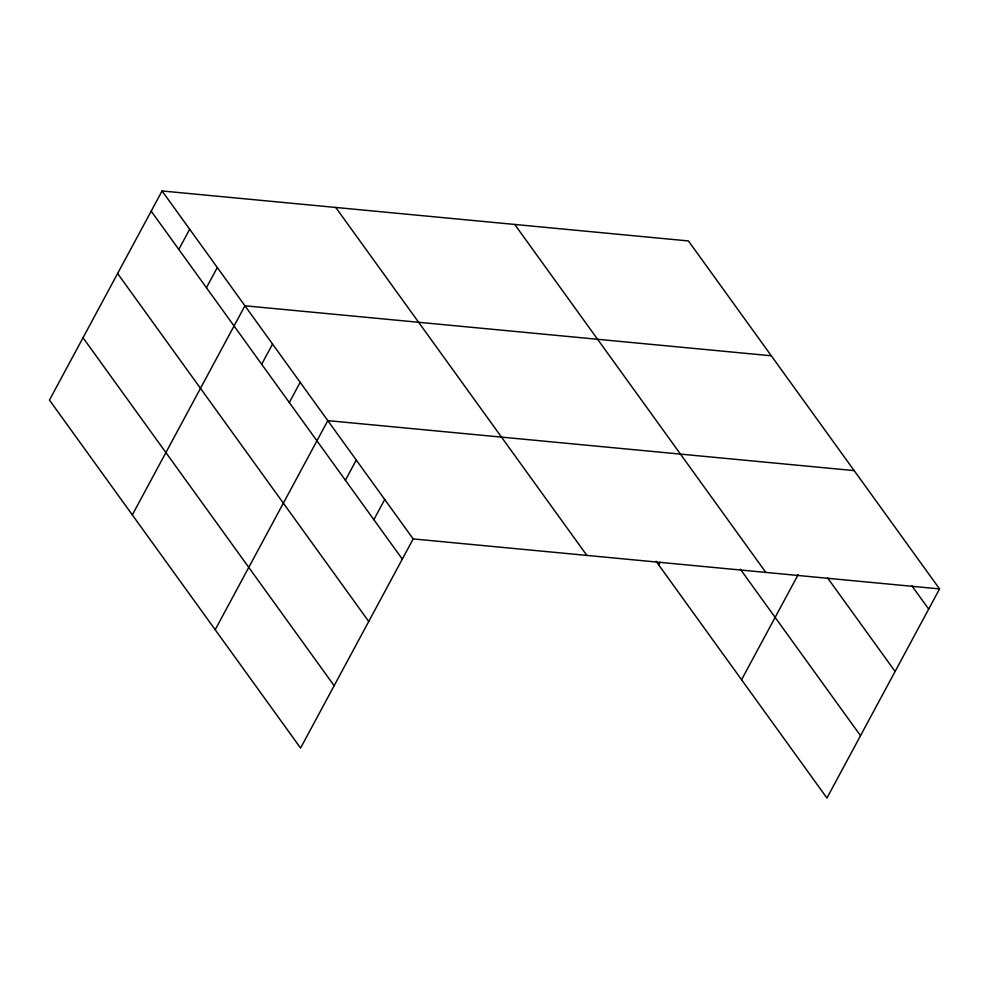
<?xml version="1.0" encoding="UTF-8"?>
<svg xmlns="http://www.w3.org/2000/svg" width="989" height="989" viewBox="0 0 989 989"><rect width="100%" height="100%" fill="white"/><g stroke="black" fill="none" stroke-linecap="round" stroke-linejoin="round"><path stroke-width="1.48" d="M162.06 190.964L49.45 400.088L300.582 748.055L413.179 538.918L162.06 190.964L688.418 240.945L939.55 588.912L826.94 798.036L656.016 561.196M178.811 249.426L189.678 229.238M206.429 287.7L217.308 267.512M132.328 514.91L244.926 305.786L771.296 355.78M261.677 364.261L272.556 344.061M289.307 402.535L300.174 382.335M215.194 629.746L327.804 420.622L854.162 470.603M345.384 480.246L356.263 460.046M373.854 519.682L384.721 499.482M658.686 564.904L660.145 562.197M741.565 679.727L798.197 574.56M413.179 538.918L939.55 588.912M911.784 585.686L928.683 609.1M827.509 577.799L895.107 671.457M514.725 224.454L765.845 572.421M740.378 569.231L860.517 735.692M335.753 207.455L586.885 555.422M151.181 211.152L402.313 559.119M117.604 273.496L368.736 621.463M83.027 337.743L334.146 685.698"/></g></svg>
